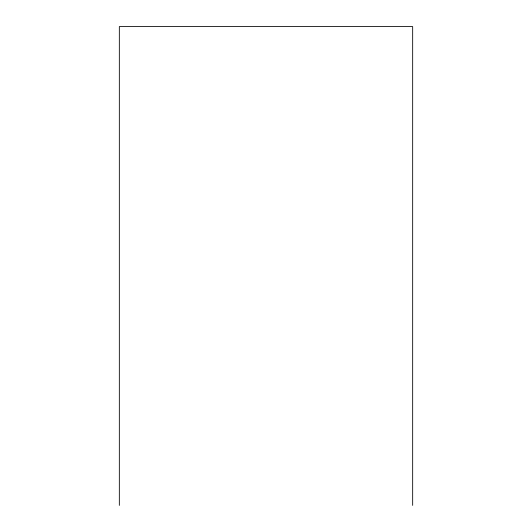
<?xml version="1.0" encoding="UTF-8"?>
<svg xmlns="http://www.w3.org/2000/svg" width="532" height="532" viewBox="0 0 532 532"><rect width="100%" height="100%" fill="white"/><g stroke="black" fill="none" stroke-linecap="round" stroke-linejoin="round"><path stroke-width="0.8" d="M412.666 505.4L412.666 26.6L119.334 26.6L119.334 505.4"/></g></svg>
